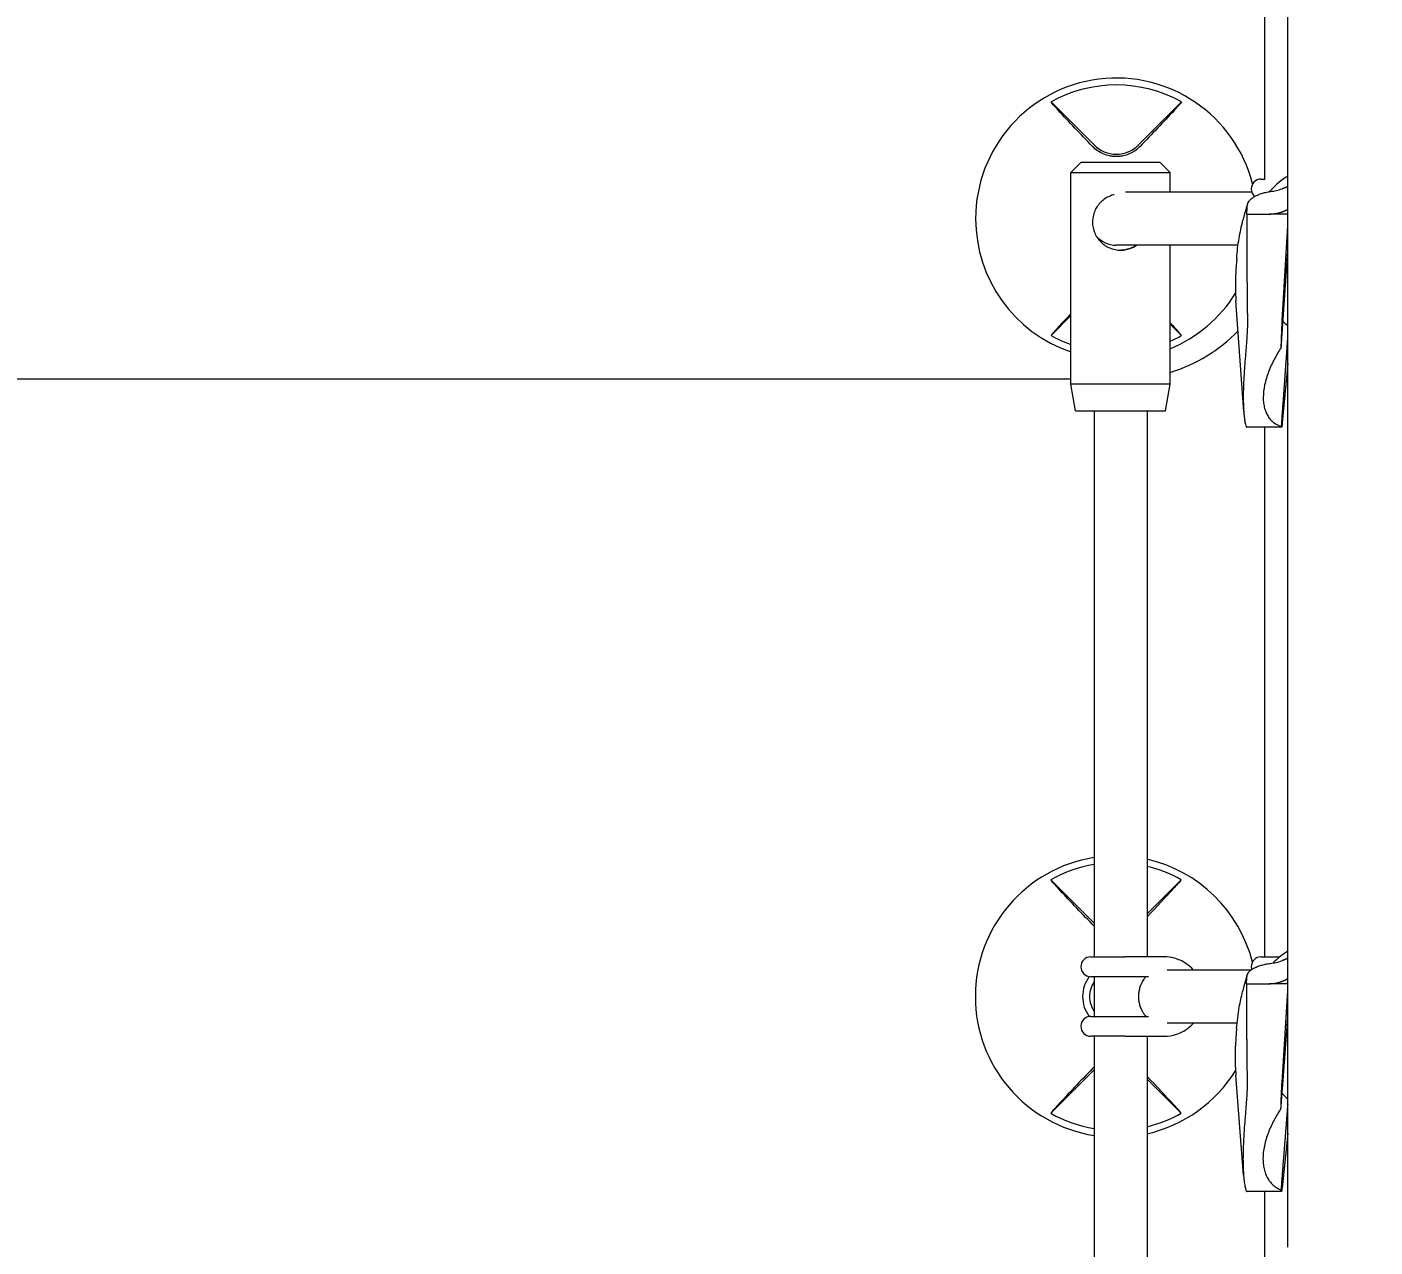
# Model space of a CAD drawing. Extents: x -13189 to 8473, y -8565 to 17872.
# Drawn here: x -472 to -64.6, y 2097.8 to 2466.4 of the extents above; entities that cross this region are included whole.
import ezdxf

# ---------------------------------------------------------------- set-up
doc = ezdxf.new("R2010")
doc.units = 0
doc.header["$LTSCALE"] = 5
doc.header["$PDMODE"] = 33
doc.header["$PDSIZE"] = 20
for name, color, linetype in [('PRODUCT', 3, 'CONTINUOUS'), ('REFERENCE', 9, 'CONTINUOUS'), ('REVIEW_REQUIRED', 30, 'CONTINUOUS')]:
    doc.layers.add(name, color=color, linetype=linetype)
doc.styles.add('LG1', font='arial.ttf', dxfattribs={"height": 185})
doc.dimstyles.new('LG_DIM', dxfattribs={"dimtxt": 185, "dimasz": 120, "dimexe": 50, "dimexo": 1, "dimgap": 50, "dimtad": 1, "dimdec": 0, "dimrnd": 10, "dimtxsty": 'LG1', "dimcen": 2.5, "dimclrt": 4, "dimadec": 4, "dimazin": 3, "dimtfac": 1, "dimtdec": 1, "dimtmove": 0, "dimatfit": 3, "dimarcsym": 0})

# ---------------------------------------------------------------- blocks, each defined once
blk = doc.blocks.new('*D5')
at = {"layer": 'REFERENCE', "color": 0, "transparency": 16777216}
for p in [(3900, 7859.68), (-2500, -5459.68), (7695.79, -5459.68)]:
    blk.add_point(p, dxfattribs=at)
at = {"layer": 'REVIEW_REQUIRED', "color": 0, "lineweight": -2, "transparency": 16777216}
for p, q in [((3901, 7859.68), (7745.79, 7859.68)), ((7695.79, 7739.68), (7695.79, 3779.28)), ((7695.79, -5339.68), (7695.79, 3130.67)), ((-2499, -5459.68), (7745.79, -5459.68))]:
    blk.add_line(p, q, dxfattribs=at)
at = {"layer": 'REVIEW_REQUIRED', "color": 0, "transparency": 16777216}
for points in [[(7675.79, 7739.68), (7715.79, 7739.68), (7695.79, 7859.68)], [(7675.79, -5339.68), (7715.79, -5339.68), (7695.79, -5459.68)]]:
    blk.add_solid(points, dxfattribs=at)
at = {"layer": 'REVIEW_REQUIRED', "color": 4, "transparency": 16777216, "insert": (7695.79, 3454.98), "char_height": 185, "attachment_point": 5, "style": 'LG1'}
blk.add_mtext('\\A1;13320 mm\\P [43\'-8 13/16"]', dxfattribs=at)
blk = doc.blocks.new('*D6')
at = {"layer": 'REFERENCE', "color": 0, "transparency": 16777216}
for p in [(3300, 5864.75), (-6041.13, -3464.75), (-3100, -3464.75)]:
    blk.add_point(p, dxfattribs=at)
at = {"layer": 'REVIEW_REQUIRED', "color": 0, "lineweight": -2, "transparency": 16777216}
for p, q in [((3299, 5864.75), (-6091.13, 5864.75)), ((-6041.13, 5744.75), (-6041.13, 2569.99)), ((-6041.13, -3344.75), (-6041.13, 1921.38)), ((-3101, -3464.75), (-6091.13, -3464.75))]:
    blk.add_line(p, q, dxfattribs=at)
at = {"layer": 'REVIEW_REQUIRED', "color": 0, "transparency": 16777216}
for points in [[(-6061.13, 5744.75), (-6021.13, 5744.75), (-6041.13, 5864.75)], [(-6061.13, -3344.75), (-6021.13, -3344.75), (-6041.13, -3464.75)]]:
    blk.add_solid(points, dxfattribs=at)
at = {"layer": 'REVIEW_REQUIRED', "color": 4, "transparency": 16777216, "insert": (-6041.13, 2245.68), "char_height": 185, "attachment_point": 5, "style": 'LG1'}
blk.add_mtext('\\A1;9330 mm\\P [30\'-7 9/16"]', dxfattribs=at)
blk = doc.blocks.new('*D7')
at = {"layer": 'REFERENCE', "color": 0, "transparency": 16777216}
for p in [(5382.03, 8873.35), (-4227.53, -147.5), (5382.03, -564.99)]:
    blk.add_point(p, dxfattribs=at)
at = {"layer": 'REVIEW_REQUIRED', "color": 0, "lineweight": -2, "transparency": 16777216}
for p, q in [((-4227.53, -146.5), (-4227.53, 8923.35)), ((5382.03, -563.99), (5382.03, 8923.35)), ((-4107.53, 8873.35), (118.72, 8873.35)), ((5262.03, 8873.35), (1506.78, 8873.35))]:
    blk.add_line(p, q, dxfattribs=at)
at = {"layer": 'REVIEW_REQUIRED', "color": 0, "transparency": 16777216}
for points in [[(-4107.53, 8893.35), (-4107.53, 8853.35), (-4227.53, 8873.35)], [(5262.03, 8893.35), (5262.03, 8853.35), (5382.03, 8873.35)]]:
    blk.add_solid(points, dxfattribs=at)
at = {"layer": 'REVIEW_REQUIRED', "color": 4, "transparency": 16777216, "insert": (812.75, 8873.35), "char_height": 185, "attachment_point": 5, "style": 'LG1'}
blk.add_mtext('\\A1;9610 mm\\P [31\'-6 5/8"]', dxfattribs=at)
blk = doc.blocks.new('Variteemalayerit')
at = {"layer": 'REVIEW_REQUIRED', "invisible_edges": 15}
blk.add_3dface([(-10000, -10000, -5), (10000, -10000, -5), (10000, 10000, -5), (-10000, 10000, -5)], dxfattribs=at)

msp = doc.modelspace()

# ---------------------------------------------------------------- linework, layer by layer
at = {"layer": 'PRODUCT', "linetype": 'Continuous', "lineweight": 0}
for p, q in [((-91, 2097.82), (-91, 2739.29)), ((-98, 2514), (-98, 2426.84)), ((-162.51, 2443.78), (-149.51, 2430.78)), ((-136.08, 2430.78), (-123.08, 2443.78)), ((-153.5, 2425.5), (-156.5, 2422.5)), ((-141.47, 2425.5), (-153.5, 2425.5)), ((-129.5, 2425.5), (-141.47, 2425.5)), ((-129.5, 2425.5), (-126.5, 2422.5)), ((-98, 2426.84), (-98, 2420.5)), ((-156.5, 2422.5), (-141.47, 2422.5)), ((-156.5, 2358.5), (-156.5, 2422.5)), ((-141.47, 2422.5), (-126.5, 2422.5)), ((-126.5, 2416.5), (-126.5, 2422.5)), ((-99, 2420.5), (-97.76, 2420.5)), ((-101.83, 2416.5), (-140.02, 2416.5)), ((-103.36, 2409.92), (-96.48, 2409.92)), ((-91, 2409.92), (-96.48, 2409.92)), ((-92.62, 2377.78), (-91, 2406.32)), ((-141.72, 2400.5), (-142.79, 2400.5)), ((-105.99, 2400.5), (-141.72, 2400.5)), ((-126.5, 2358.5), (-126.5, 2400.5)), ((-105.99, 2400.5), (-105.99, 2400.5)), ((-106.4, 2396.52), (-106.63, 2393.26)), ((-104.29, 2350.27), (-106.63, 2383.74)), ((-162.51, 2373.22), (-156.5, 2379.23)), ((-126.5, 2376.64), (-123.08, 2373.22)), ((-91, 2364.81), (-92.62, 2346.87)), ((-156.5, 2360), (-643.5, 2360)), ((-141.47, 2358.5), (-156.5, 2358.5)), ((-155.09, 2350.5), (-156.5, 2358.5)), ((-126.5, 2358.5), (-141.47, 2358.5)), ((-127.91, 2350.5), (-126.5, 2358.5)), ((-155.09, 2350.5), (-141.47, 2350.5)), ((-149.5, 2350.5), (-149.5, 2185.5)), ((-141.47, 2350.5), (-127.91, 2350.5)), ((-133.5, 2350.5), (-133.5, 2185.5)), ((-92.86, 2345.5), (-103.36, 2345.5)), ((-98, 2345.5), (-98, 2185.5)), ((-162.59, 2208.78), (-149.59, 2195.78)), ((-133.5, 2198.44), (-123.16, 2208.78)), ((-150.5, 2185.5), (-140.2, 2185.5)), ((-128.33, 2185.5), (-140.2, 2185.5)), ((-99, 2185.5), (-93.38, 2185.5)), ((-140.2, 2179.5), (-150.5, 2179.5)), ((-149.5, 2179.5), (-149.5, 2167.5)), ((-133.07, 2179.5), (-140.2, 2179.5)), ((-102.11, 2181.5), (-127.43, 2181.5)), ((-103.44, 2177.38), (-96.56, 2177.38)), ((-91, 2177.38), (-96.56, 2177.38)), ((-92.7, 2147.48), (-91, 2175.31)), ((-150.5, 2167.5), (-140.2, 2167.5)), ((-140.2, 2167.5), (-133.07, 2167.5)), ((-106.28, 2165.5), (-127.43, 2165.5)), ((-106.43, 2163.81), (-106.66, 2160.89)), ((-106.28, 2165.5), (-106.28, 2165.5)), ((-140.2, 2161.5), (-150.5, 2161.5)), ((-149.5, 2161.5), (-149.5, 1995.5)), ((-140.2, 2161.5), (-128.33, 2161.5)), ((-133.5, 2161.5), (-133.5, 1995.5)), ((-162.59, 2138.22), (-149.59, 2151.22)), ((-133.5, 2148.56), (-123.16, 2138.22)), ((-104.33, 2119.54), (-106.66, 2149.79)), ((-91, 2132.08), (-92.7, 2115.67)), ((-92.9, 2114.64), (-103.38, 2114.64)), ((-98, 2114.64), (-98, 1960.33))]:
    msp.add_line(p, q, dxfattribs=at)
for centre, radius, start, end in [((-142.79, 2408.5), 42.51, 14.2998, 180), ((-142.79, 2408.5), 40.42, 60.8025, 119.1975), ((-142.79, 2437.5), 9.5, 225, 270), ((-142.79, 2437.5), 9.5, 270, 315), ((-99, 2417.5), 3, 90, 180), ((-99, 2417.5), 3, 180, 229.1257), ((-142.79, 2408.5), 42.51, 180, 251.194), ((-142.79, 2408.5), 8, 220.9766, 270), ((-142.79, 2408.5), 42.51, 292.5368, 327.9823), ((-142.79, 2408.5), 40.42, 240.8025, 250.1776), ((-140.5, 2408), 48, 286.9578, 315.9662), ((-142.79, 2408.5), 40.42, 293.7772, 299.1975), ((-142.87, 2173.5), 42.51, 98.9672, 180), ((-142.87, 2173.5), 40.42, 99.4371, 119.1975), ((-142.87, 2173.5), 42.51, 14.1647, 77.2632), ((-142.87, 2173.5), 40.42, 60.8025, 76.5898), ((-142.87, 2202.5), 9.5, 225, 225.7692), ((-150.5, 2182.5), 3, 90, 180), ((-99, 2182.5), 3, 90, 180), ((-150.5, 2182.5), 3, 180, 270), ((-142.87, 2173.5), 10.1, 143.2923, 180), ((-99, 2182.5), 3, 180, 196.1609), ((-142.87, 2173.5), 8, 145.9287, 180), ((-142.87, 2173.5), 42.51, 180, 261.0328), ((-142.87, 2173.5), 10.1, 180, 216.7077), ((-142.87, 2173.5), 8, 180, 214.0713), ((-150.5, 2164.5), 3, 90, 180), ((-150.5, 2164.5), 3, 180, 270), ((-142.87, 2144.5), 9.5, 134.2308, 135), ((-142.87, 2173.5), 42.51, 282.7368, 328.1817), ((-142.87, 2173.5), 40.42, 240.8025, 260.5629), ((-142.87, 2173.5), 40.42, 283.4102, 299.1975)]:
    msp.add_arc(centre, radius, start, end, dxfattribs=at)
for centre, major_axis, ratio, start_param, end_param in [((-94.82, 2405.65), (-9.71, 2.4), 0.488879, 0, 0.000002), ((-15.96, 2388.5), (-90.83, 0), 0.866025, 6.222664, 6.283185), ((-15.96, 2388.5), (-90.83, 0), 0.866025, 0, 0.060521), ((-77.79, 2388.5), (-19.4, 0), 0.866025, 0.717733, 0.82224), ((-94.9, 2172.68), (-9.72, 2.34), 0.443893, 0, 0.000001), ((-16.04, 2155.34), (-90.83, 0), 0.891007, 6.214596, 6.283185), ((-16.04, 2155.34), (-90.83, 0), 0.891007, 0, 0.06859), ((-77.87, 2155.34), (-19.4, 0), 0.891007, 0.702302, 0.827745)]:
    msp.add_ellipse(centre, major_axis=major_axis, ratio=ratio, start_param=start_param, end_param=end_param, dxfattribs=at)
for points, knots in [([(-160.37, 2441.31), (-160.81, 2441.79), (-161.22, 2442.24), (-161.76, 2442.86), (-161.93, 2443.06), (-162.24, 2443.44), (-162.38, 2443.62), (-162.51, 2443.78)], [0.000000486, 0.000000486, 0.000000486, 0.000000486, 0.002114988, 0.002114988, 0.003172238, 0.003172238, 0.004229489, 0.004229489, 0.004229489, 0.004229489]), ([(-123.08, 2443.78), (-123.34, 2443.45), (-123.65, 2443.08), (-124.19, 2442.46), (-124.38, 2442.24), (-124.79, 2441.78), (-125, 2441.55), (-125.22, 2441.31)], [0.000000242, 0.000000242, 0.000000242, 0.000000242, 0.002114103, 0.002114103, 0.003171033, 0.003171033, 0.004227963, 0.004227963, 0.004227963, 0.004227963]), ([(-142.79, 2427.28), (-143.13, 2427.28), (-143.46, 2427.3), (-144.13, 2427.37), (-144.47, 2427.42), (-145.46, 2427.62), (-146.09, 2427.82), (-147.32, 2428.34), (-147.91, 2428.67), (-149.01, 2429.42), (-149.51, 2429.85), (-149.97, 2430.32)], [0.008164918, 0.008164918, 0.008164918, 0.008164918, 0.009167239, 0.009167239, 0.01016956, 0.01016956, 0.012174201, 0.012174201, 0.014178842, 0.014178842, 0.016183483, 0.016183483, 0.016183483, 0.016183483]), ([(-135.62, 2430.32), (-136.08, 2429.85), (-136.58, 2429.42), (-137.4, 2428.86), (-137.68, 2428.68), (-138.27, 2428.36), (-138.57, 2428.21), (-139.5, 2427.82), (-140.13, 2427.62), (-141.12, 2427.42), (-141.46, 2427.37), (-142.13, 2427.3), (-142.46, 2427.28), (-142.79, 2427.28)], [0.000143327, 0.000143327, 0.000143327, 0.000143327, 0.002148725, 0.002148725, 0.003151424, 0.003151424, 0.004154123, 0.004154123, 0.006159521, 0.006159521, 0.00716222, 0.00716222, 0.008164918, 0.008164918, 0.008164918, 0.008164918]), ([(-91, 2421.36), (-92.88, 2420.21), (-94.59, 2418.8), (-96.19, 2417.01), (-96.34, 2416.85), (-96.47, 2416.69)], [2.1863126, 2.1863126, 2.1863126, 2.1863126, 2.4821486, 2.4821486, 2.5111506, 2.5111506, 2.5111506, 2.5111506]), ([(-143.42, 2415.77), (-143.89, 2415.66), (-144.34, 2415.51), (-145.28, 2415.12), (-145.77, 2414.85), (-146.68, 2414.23), (-147.11, 2413.89), (-147.68, 2413.31), (-147.86, 2413.11), (-148.21, 2412.69), (-148.37, 2412.47), (-148.83, 2411.79), (-149.09, 2411.31), (-149.41, 2410.55), (-149.51, 2410.28), (-149.68, 2409.75), (-149.75, 2409.47), (-149.91, 2408.64), (-149.97, 2408.08), (-149.97, 2406.93), (-149.92, 2406.36), (-149.75, 2405.53), (-149.68, 2405.26), (-149.51, 2404.72), (-149.41, 2404.46), (-149.2, 2403.95), (-149.08, 2403.7), (-148.82, 2403.22), (-148.67, 2402.98), (-148.21, 2402.3), (-147.87, 2401.88), (-147.1, 2401.11), (-146.67, 2400.76), (-145.76, 2400.15), (-145.28, 2399.88), (-144.51, 2399.56), (-144.24, 2399.46), (-143.7, 2399.29), (-143.43, 2399.23), (-142.61, 2399.06), (-142.04, 2399), (-141.47, 2399)], [0.00197312, 0.00197312, 0.00197312, 0.00197312, 0.00339793, 0.00339793, 0.0050969, 0.0050969, 0.00679586, 0.00679586, 0.00764535, 0.00764535, 0.00849483, 0.00849483, 0.0101938, 0.0101938, 0.01104328, 0.01104328, 0.01189276, 0.01189276, 0.01359173, 0.01359173, 0.01529069, 0.01529069, 0.01614018, 0.01614018, 0.01698966, 0.01698966, 0.01783914, 0.01783914, 0.01868862, 0.01868862, 0.02038759, 0.02038759, 0.02208656, 0.02208656, 0.02378552, 0.02378552, 0.02463501, 0.02463501, 0.02548449, 0.02548449, 0.02718345, 0.02718345, 0.02718345, 0.02718345]), ([(-103.22, 2412.44), (-103.19, 2412.92), (-103, 2413.39), (-102.57, 2413.96), (-102.47, 2414.07), (-102.26, 2414.29), (-102.14, 2414.4), (-101.77, 2414.71), (-101.49, 2414.91), (-101.02, 2415.2), (-100.86, 2415.29), (-100.51, 2415.47), (-100.33, 2415.56), (-99.77, 2415.81), (-99.38, 2415.96), (-98.53, 2416.23), (-98.09, 2416.35), (-97.16, 2416.57), (-96.69, 2416.66), (-96.2, 2416.73)], [0, 0, 0, 0, 0.00305771, 0.00305771, 0.00382214, 0.00382214, 0.00458657, 0.00458657, 0.00611543, 0.00611543, 0.00687986, 0.00687986, 0.00764428, 0.00764428, 0.00917314, 0.00917314, 0.010702, 0.010702, 0.01223085, 0.01223085, 0.01223085, 0.01223085]), ([(-96.2, 2416.73), (-95.62, 2416.82), (-95.03, 2416.92), (-93.85, 2417.18), (-93.26, 2417.33), (-92.69, 2417.52)], [0, 0, 0, 0, 0.001800625, 0.001800625, 0.00360125, 0.00360125, 0.00360125, 0.00360125]), ([(-103.13, 2412.95), (-103.23, 2412.64), (-103.33, 2412.33), (-103.53, 2411.69), (-103.62, 2411.36), (-103.82, 2410.7), (-103.91, 2410.37), (-104.1, 2409.71), (-104.19, 2409.38), (-104.36, 2408.72), (-104.44, 2408.39), (-104.53, 2408.05)], [2.86810554, 2.86810554, 2.86810554, 2.86810554, 2.88001775, 2.88001775, 2.89258622, 2.89258622, 2.90515469, 2.90515469, 2.91772316, 2.91772316, 2.93029163, 2.93029163, 2.93029163, 2.93029163]), ([(-106.4, 2396.52), (-106.26, 2398.57), (-106.02, 2400.57), (-105.37, 2404.38), (-104.99, 2406.19), (-104.53, 2408.05)], [0, 0, 0, 0, 7.230851, 7.230851, 13.6625, 13.6625, 13.6625, 13.6625]), ([(-136.71, 2400.5), (-136.73, 2400.48), (-136.76, 2400.47), (-137.24, 2400.15), (-137.72, 2399.88), (-138.49, 2399.56), (-138.76, 2399.46), (-139.3, 2399.29), (-139.57, 2399.23), (-140.38, 2399.06), (-140.94, 2399), (-141.5, 2399)], [0.021996228, 0.021996228, 0.021996228, 0.021996228, 0.022086556, 0.022086556, 0.023785522, 0.023785522, 0.024635005, 0.024635005, 0.025484488, 0.025484488, 0.027150789, 0.027150789, 0.027150789, 0.027150789]), ([(-141.47, 2399), (-140.89, 2399), (-140.33, 2399.06), (-139.22, 2399.28), (-138.68, 2399.45), (-137.65, 2399.88), (-137.17, 2400.15), (-136.69, 2400.47), (-136.67, 2400.49), (-136.65, 2400.5)], [0.027183454, 0.027183454, 0.027183454, 0.027183454, 0.028878889, 0.028878889, 0.030574325, 0.030574325, 0.03226976, 0.03226976, 0.032348477, 0.032348477, 0.032348477, 0.032348477]), ([(-160.37, 2375.69), (-160.81, 2375.21), (-161.22, 2374.76), (-161.76, 2374.14), (-161.93, 2373.94), (-162.24, 2373.56), (-162.38, 2373.38), (-162.51, 2373.22)], [0.000000486, 0.000000486, 0.000000486, 0.000000486, 0.002114988, 0.002114988, 0.003172238, 0.003172238, 0.004229489, 0.004229489, 0.004229489, 0.004229489]), ([(-123.08, 2373.22), (-123.34, 2373.55), (-123.65, 2373.92), (-124.19, 2374.54), (-124.38, 2374.76), (-124.79, 2375.22), (-125, 2375.45), (-125.22, 2375.69)], [0.000000242, 0.000000242, 0.000000242, 0.000000242, 0.002114103, 0.002114103, 0.003171033, 0.003171033, 0.004227963, 0.004227963, 0.004227963, 0.004227963]), ([(-103.16, 2377.78), (-103.15, 2377.12), (-103.16, 2376.38), (-103.2, 2375.19), (-103.22, 2374.77), (-103.27, 2373.91), (-103.29, 2373.46), (-103.38, 2372.08), (-103.45, 2371.11), (-103.57, 2369.62), (-103.61, 2369.11), (-103.69, 2368.07), (-103.74, 2367.54), (-103.86, 2365.95), (-103.95, 2364.88), (-104.06, 2363.27), (-104.1, 2362.73), (-104.17, 2361.64), (-104.2, 2361.1), (-104.29, 2359.51), (-104.34, 2358.47), (-104.39, 2356.94), (-104.4, 2356.44), (-104.42, 2355.45), (-104.42, 2354.97), (-104.42, 2354.5)], [0.0000002, 0.0000002, 0.0000002, 0.0000002, 0.00322872, 0.00322872, 0.00484298, 0.00484298, 0.00645725, 0.00645725, 0.00968577, 0.00968577, 0.01130003, 0.01130003, 0.01291429, 0.01291429, 0.01614282, 0.01614282, 0.01775708, 0.01775708, 0.01937134, 0.01937134, 0.02259987, 0.02259987, 0.02421413, 0.02421413, 0.02582839, 0.02582839, 0.02582839, 0.02582839]), ([(-92.95, 2369.64), (-93.67, 2368.51), (-94.37, 2367.33), (-95.34, 2365.49), (-95.65, 2364.86), (-96.24, 2363.58), (-96.51, 2362.93), (-97.01, 2361.63), (-97.24, 2360.97), (-97.64, 2359.65), (-97.82, 2358.97), (-98.24, 2357), (-98.38, 2355.72), (-98.38, 2354.5)], [0.0006161, 0.0006161, 0.0006161, 0.0006161, 0.0048042, 0.0048042, 0.00689825, 0.00689825, 0.0089923, 0.0089923, 0.01108635, 0.01108635, 0.0131804, 0.0131804, 0.0173685, 0.0173685, 0.0173685, 0.0173685]), ([(-104.42, 2354.5), (-104.42, 2353.57), (-104.4, 2352.69), (-104.36, 2351.45), (-104.34, 2351.05), (-104.29, 2350.29), (-104.26, 2349.93), (-104.17, 2348.9), (-104.1, 2348.3), (-103.99, 2347.51), (-103.95, 2347.26), (-103.86, 2346.83), (-103.82, 2346.63), (-103.69, 2346.11), (-103.61, 2345.86), (-103.47, 2345.57), (-103.41, 2345.5), (-103.36, 2345.5)], [0.02582839, 0.02582839, 0.02582839, 0.02582839, 0.0290553, 0.0290553, 0.03066876, 0.03066876, 0.03228222, 0.03228222, 0.03550913, 0.03550913, 0.03712259, 0.03712259, 0.03873604, 0.03873604, 0.04196296, 0.04196296, 0.0446243, 0.0446243, 0.0446243, 0.0446243]), ([(-98.38, 2354.5), (-98.38, 2354.19), (-98.38, 2353.89), (-98.34, 2353.31), (-98.31, 2353.02), (-98.2, 2352.19), (-98.1, 2351.66), (-97.89, 2350.91), (-97.81, 2350.66), (-97.63, 2350.19), (-97.54, 2349.96), (-97.24, 2349.31), (-97.01, 2348.92), (-96.51, 2348.19), (-96.23, 2347.85), (-95.65, 2347.26), (-95.34, 2347), (-94.69, 2346.54), (-94.36, 2346.35), (-93.67, 2346.02), (-93.31, 2345.88), (-92.95, 2345.78)], [0.0173685, 0.0173685, 0.0173685, 0.0173685, 0.01841269, 0.01841269, 0.01945689, 0.01945689, 0.02154529, 0.02154529, 0.02258948, 0.02258948, 0.02363368, 0.02363368, 0.02572208, 0.02572208, 0.02781047, 0.02781047, 0.02989887, 0.02989887, 0.03198726, 0.03198726, 0.03407566, 0.03407566, 0.03407566, 0.03407566]), ([(-160.45, 2206.31), (-160.89, 2206.79), (-161.29, 2207.24), (-161.84, 2207.86), (-162.01, 2208.06), (-162.32, 2208.44), (-162.46, 2208.62), (-162.59, 2208.78)], [0.000000486, 0.000000486, 0.000000486, 0.000000486, 0.002114988, 0.002114988, 0.003172238, 0.003172238, 0.004229489, 0.004229489, 0.004229489, 0.004229489]), ([(-123.16, 2208.78), (-123.41, 2208.45), (-123.72, 2208.08), (-124.26, 2207.46), (-124.46, 2207.24), (-124.86, 2206.78), (-125.08, 2206.55), (-125.3, 2206.31)], [0.000000242, 0.000000242, 0.000000242, 0.000000242, 0.002114103, 0.002114103, 0.003171033, 0.003171033, 0.004227963, 0.004227963, 0.004227963, 0.004227963]), ([(-119.45, 2181.5), (-120.14, 2182.27), (-120.93, 2182.96), (-122.85, 2184.23), (-124.03, 2184.76), (-126.25, 2185.36), (-127.29, 2185.5), (-128.33, 2185.5)], [5.4434235, 5.4434235, 5.4434235, 5.4434235, 5.7031772, 5.7031772, 6.0226049, 6.0226049, 6.2831853, 6.2831853, 6.2831853, 6.2831853]), ([(-103.3, 2179.64), (-103.27, 2180.08), (-103.08, 2180.5), (-102.65, 2181.02), (-102.55, 2181.12), (-102.34, 2181.32), (-102.22, 2181.41), (-101.85, 2181.69), (-101.57, 2181.88), (-101.1, 2182.13), (-100.93, 2182.22), (-100.59, 2182.38), (-100.41, 2182.45), (-99.85, 2182.68), (-99.46, 2182.81), (-98.61, 2183.06), (-98.16, 2183.17), (-97.24, 2183.36), (-96.77, 2183.44), (-96.27, 2183.51)], [0, 0, 0, 0, 0.00305771, 0.00305771, 0.00382214, 0.00382214, 0.00458657, 0.00458657, 0.00611543, 0.00611543, 0.00687986, 0.00687986, 0.00764428, 0.00764428, 0.00917314, 0.00917314, 0.010702, 0.010702, 0.01223085, 0.01223085, 0.01223085, 0.01223085]), ([(-96.27, 2183.51), (-95.69, 2183.59), (-95.11, 2183.69), (-93.93, 2183.94), (-93.34, 2184.1), (-92.77, 2184.29)], [0, 0, 0, 0, 0.001800625, 0.001800625, 0.00360125, 0.00360125, 0.00360125, 0.00360125]), ([(-133.85, 2179.5), (-134.01, 2179.31), (-134.22, 2179.05), (-134.57, 2178.54), (-134.7, 2178.34), (-134.83, 2178.12)], [-3.569152, -3.569152, -3.569152, -3.569152, -1.831176, -1.831176, -0.847671, -0.847671, -0.847671, -0.847671]), ([(-103.23, 2180.03), (-103.33, 2179.71), (-103.43, 2179.39), (-103.63, 2178.74), (-103.73, 2178.4), (-103.92, 2177.73), (-104.01, 2177.39), (-104.19, 2176.72), (-104.28, 2176.38), (-104.46, 2175.7), (-104.54, 2175.36), (-104.62, 2175.02)], [2.86798776, 2.86798776, 2.86798776, 2.86798776, 2.88002553, 2.88002553, 2.89259205, 2.89259205, 2.90515858, 2.90515858, 2.9177251, 2.9177251, 2.93029163, 2.93029163, 2.93029163, 2.93029163]), ([(-134.83, 2178.12), (-135, 2177.84), (-135.16, 2177.52), (-135.47, 2176.82), (-135.62, 2176.43), (-135.85, 2175.62), (-135.95, 2175.2), (-136.07, 2174.34), (-136.1, 2173.92), (-136.1, 2173.08), (-136.07, 2172.66), (-135.95, 2171.8), (-135.85, 2171.38), (-135.62, 2170.57), (-135.47, 2170.18), (-135.16, 2169.48), (-135, 2169.16), (-134.83, 2168.88)], [16.95443, 16.95443, 16.95443, 16.95443, 18.178032, 18.178032, 19.423628, 19.423628, 20.669225, 20.669225, 21.914822, 21.914822, 23.160418, 23.160418, 24.406015, 24.406015, 25.651611, 25.651611, 26.875213, 26.875213, 26.875213, 26.875213]), ([(-106.43, 2163.82), (-106.27, 2166), (-105.99, 2168.14), (-105.34, 2171.86), (-105.01, 2173.42), (-104.62, 2175.02)], [0, 0, 0, 0, 7.544325, 7.544325, 12.933843, 12.933843, 12.933843, 12.933843]), ([(-134.83, 2168.88), (-134.66, 2168.6), (-134.5, 2168.34), (-134.15, 2167.87), (-133.99, 2167.66), (-133.85, 2167.5)], [-5.171751, -5.171751, -5.171751, -5.171751, -3.906834, -3.906834, -2.445702, -2.445702, -2.445702, -2.445702]), ([(-128.33, 2161.5), (-127.06, 2161.5), (-125.79, 2161.71), (-123.39, 2162.51), (-122.25, 2163.1), (-120.59, 2164.35), (-119.99, 2164.9), (-119.45, 2165.5)], [3.1415927, 3.1415927, 3.1415927, 3.1415927, 3.4601141, 3.4601141, 3.7789339, 3.7789339, 3.9813544, 3.9813544, 3.9813544, 3.9813544]), ([(-103.24, 2147.48), (-103.23, 2146.86), (-103.24, 2146.17), (-103.28, 2145.03), (-103.3, 2144.63), (-103.34, 2143.8), (-103.37, 2143.37), (-103.46, 2142.03), (-103.53, 2141.1), (-103.65, 2139.63), (-103.69, 2139.13), (-103.77, 2138.11), (-103.81, 2137.59), (-103.94, 2136.02), (-104.02, 2134.96), (-104.14, 2133.35), (-104.18, 2132.81), (-104.25, 2131.72), (-104.28, 2131.18), (-104.37, 2129.57), (-104.42, 2128.52), (-104.47, 2126.97), (-104.48, 2126.45), (-104.49, 2125.44), (-104.5, 2124.95), (-104.5, 2124.47)], [0.0000002, 0.0000002, 0.0000002, 0.0000002, 0.00322872, 0.00322872, 0.00484298, 0.00484298, 0.00645725, 0.00645725, 0.00968577, 0.00968577, 0.01130003, 0.01130003, 0.01291429, 0.01291429, 0.01614282, 0.01614282, 0.01775708, 0.01775708, 0.01937134, 0.01937134, 0.02259987, 0.02259987, 0.02421413, 0.02421413, 0.02582839, 0.02582839, 0.02582839, 0.02582839]), ([(-160.45, 2140.69), (-160.89, 2140.21), (-161.29, 2139.76), (-161.84, 2139.14), (-162.01, 2138.94), (-162.32, 2138.56), (-162.46, 2138.38), (-162.59, 2138.22)], [0.000000486, 0.000000486, 0.000000486, 0.000000486, 0.002114988, 0.002114988, 0.003172238, 0.003172238, 0.004229489, 0.004229489, 0.004229489, 0.004229489]), ([(-123.16, 2138.22), (-123.41, 2138.55), (-123.72, 2138.92), (-124.26, 2139.54), (-124.46, 2139.76), (-124.86, 2140.22), (-125.08, 2140.45), (-125.3, 2140.69)], [0.000000242, 0.000000242, 0.000000242, 0.000000242, 0.002114103, 0.002114103, 0.003171033, 0.003171033, 0.004227963, 0.004227963, 0.004227963, 0.004227963]), ([(-93.02, 2139.66), (-93.75, 2138.55), (-94.45, 2137.39), (-95.42, 2135.57), (-95.73, 2134.94), (-96.32, 2133.66), (-96.59, 2133.02), (-97.09, 2131.71), (-97.32, 2131.05), (-97.72, 2129.71), (-97.9, 2129.03), (-98.32, 2127.03), (-98.46, 2125.73), (-98.46, 2124.47)], [0.0006161, 0.0006161, 0.0006161, 0.0006161, 0.0048042, 0.0048042, 0.00689825, 0.00689825, 0.0089923, 0.0089923, 0.01108635, 0.01108635, 0.0131804, 0.0131804, 0.0173685, 0.0173685, 0.0173685, 0.0173685]), ([(-104.5, 2124.47), (-104.5, 2123.51), (-104.48, 2122.6), (-104.43, 2121.31), (-104.41, 2120.89), (-104.37, 2120.09), (-104.34, 2119.71), (-104.25, 2118.62), (-104.18, 2117.97), (-104.06, 2117.1), (-104.02, 2116.84), (-103.94, 2116.35), (-103.9, 2116.13), (-103.77, 2115.53), (-103.69, 2115.22), (-103.53, 2114.79), (-103.46, 2114.67), (-103.39, 2114.64), (-103.39, 2114.64), (-103.38, 2114.64)], [0.02582839, 0.02582839, 0.02582839, 0.02582839, 0.0290553, 0.0290553, 0.03066876, 0.03066876, 0.03228222, 0.03228222, 0.03550913, 0.03550913, 0.03712259, 0.03712259, 0.03873604, 0.03873604, 0.04196296, 0.04196296, 0.04518987, 0.04518987, 0.04556817, 0.04556817, 0.04556817, 0.04556817]), ([(-98.46, 2124.47), (-98.46, 2124.15), (-98.45, 2123.84), (-98.42, 2123.24), (-98.39, 2122.94), (-98.28, 2122.08), (-98.17, 2121.52), (-97.96, 2120.74), (-97.88, 2120.48), (-97.71, 2119.98), (-97.62, 2119.75), (-97.32, 2119.06), (-97.09, 2118.63), (-96.59, 2117.85), (-96.31, 2117.48), (-95.73, 2116.83), (-95.42, 2116.54), (-94.77, 2116.03), (-94.44, 2115.8), (-93.75, 2115.41), (-93.39, 2115.24), (-93.02, 2115.11)], [0.0173685, 0.0173685, 0.0173685, 0.0173685, 0.01841269, 0.01841269, 0.01945689, 0.01945689, 0.02154529, 0.02154529, 0.02258948, 0.02258948, 0.02363368, 0.02363368, 0.02572208, 0.02572208, 0.02781047, 0.02781047, 0.02989887, 0.02989887, 0.03198726, 0.03198726, 0.03407566, 0.03407566, 0.03407566, 0.03407566])]:
    msp.add_open_spline(points, degree=3, knots=knots, dxfattribs=at)
for points in [[(-149.97, 2430.32), (-153.6, 2434.08), (-157.07, 2437.74), (-160.37, 2441.31)], [(-125.22, 2441.31), (-128.52, 2437.74), (-131.99, 2434.08), (-135.62, 2430.32)], [(-103.36, 2409.92), (-103.31, 2410.76), (-103.27, 2411.6), (-103.22, 2412.44)], [(-156.5, 2379.83), (-157.81, 2378.44), (-159.1, 2377.06), (-160.37, 2375.69)], [(-125.22, 2375.69), (-125.64, 2376.15), (-126.07, 2376.61), (-126.5, 2377.07)], [(-150.05, 2195.32), (-153.68, 2199.08), (-157.15, 2202.74), (-160.45, 2206.31)], [(-125.3, 2206.31), (-127.93, 2203.47), (-130.66, 2200.57), (-133.5, 2197.61)], [(-149.5, 2194.8), (-149.69, 2194.96), (-149.87, 2195.14), (-150.05, 2195.32)], [(-91, 2187.19), (-92.61, 2186.19), (-94.1, 2185), (-95.41, 2183.64)], [(-103.44, 2177.38), (-103.39, 2178.14), (-103.35, 2178.89), (-103.3, 2179.64)], [(-150.05, 2151.68), (-153.68, 2147.92), (-157.15, 2144.26), (-160.45, 2140.69)], [(-149.5, 2152.2), (-149.69, 2152.04), (-149.87, 2151.86), (-150.05, 2151.68)], [(-125.3, 2140.69), (-127.93, 2143.53), (-130.66, 2146.43), (-133.5, 2149.39)]]:
    msp.add_open_spline(points, degree=3, dxfattribs=at)
for points, weights in [([(-91, 2418.23), (-91.54, 2417.94), (-92.11, 2417.71), (-92.69, 2417.52)], [0.977104821908, 0.981773097344, 0.989404823375, 1]), ([(-103.36, 2409.92), (-103.38, 2399.2), (-103.31, 2388.48), (-103.16, 2377.78)], [1, 0.99951768639, 0.99951768639, 1]), ([(-96.48, 2409.92), (-94.54, 2409.92), (-92.66, 2410.4), (-91, 2411.34)], [1, 0.951197714542, 0.929716160532, 0.935555337973]), ([(-92.95, 2369.64), (-92.31, 2378.92), (-91.66, 2388.39), (-91, 2397.99)], [1, 0.998684451757, 0.998561219607, 0.999630303549]), ([(-92.95, 2369.64), (-92.85, 2372.89), (-92.74, 2375.68), (-92.62, 2377.78)], [1, 0.973269229067, 0.973269229067, 1]), ([(-91, 2373.13), (-91.66, 2363.8), (-92.31, 2354.67), (-92.95, 2345.78)], [0.999630303549, 0.998561219607, 0.998684451757, 1]), ([(-92.62, 2346.87), (-92.74, 2345.55), (-92.85, 2345.17), (-92.95, 2345.78)], [1, 0.973269229067, 0.973269229067, 1]), ([(-91, 2185.06), (-91.56, 2184.75), (-92.16, 2184.49), (-92.77, 2184.29)], [0.976448283881, 0.981041823134, 0.988892395173, 1]), ([(-103.44, 2177.38), (-103.46, 2167.4), (-103.39, 2157.43), (-103.24, 2147.48)], [1, 0.99951768639, 0.99951768639, 1]), ([(-96.56, 2177.38), (-94.59, 2177.38), (-92.68, 2177.89), (-91, 2178.89)], [1, 0.950421124364, 0.929039407358, 0.93585484898]), ([(-93.02, 2139.66), (-92.36, 2148.44), (-91.69, 2157.4), (-91, 2166.5)], [1, 0.99863241238, 0.998553335876, 0.999762770486]), ([(-93.02, 2139.66), (-92.93, 2142.84), (-92.82, 2145.52), (-92.7, 2147.48)], [1, 0.973269229067, 0.973269229067, 1]), ([(-91, 2140.89), (-91.69, 2132.08), (-92.36, 2123.48), (-93.02, 2115.11)], [0.999762770486, 0.998553335876, 0.99863241238, 1]), ([(-91, 2131.79), (-91.01, 2131.8), (-91.02, 2131.8), (-91.03, 2131.81)], [0.935854796489, 0.935816894151, 0.935779863874, 0.935743705657]), ([(-92.7, 2115.67), (-92.82, 2114.52), (-92.93, 2114.33), (-93.02, 2115.11)], [1, 0.973269229067, 0.973269229067, 1])]:
    msp.add_rational_spline(points, weights, degree=3, dxfattribs=at)

# ---------------------------------------------------------------- block references
at = {"layer": 'REVIEW_REQUIRED'}
msp.add_blockref('Variteemalayerit', (-3189.1, 7872.37), dxfattribs=at)

# ---------------------------------------------------------------- dimensions: what is measured, and where the dimension line sits
dim = msp.add_linear_dim(base=(5382.03, 8873.35), p1=(-4227.53, -147.5), p2=(5382.03, -564.99), dimstyle='LG_DIM', dxfattribs=at)
dim.commit()
dim.dimension.update_dxf_attribs({"geometry": '*D7', "text_midpoint": (812.75, 8873.35), "dimtype": 160})
for base, p1, p2, picture, middle in [((7695.79, -5459.68), (3900, 7859.68), (-2500, -5459.68), '*D5', (7695.79, 3454.98)), ((-6041.1293, -3464.7467), (3300, 5864.7467), (-3100, -3464.7467), '*D6', (-6041.1293, 2245.6832))]:
    dim = msp.add_linear_dim(base=base, p1=p1, p2=p2, angle=90, dimstyle='LG_DIM', dxfattribs=at)
    dim.commit()
    dim.dimension.update_dxf_attribs({"geometry": picture, "text_midpoint": middle, "dimtype": 160})

doc.saveas('drawing.dxf')
